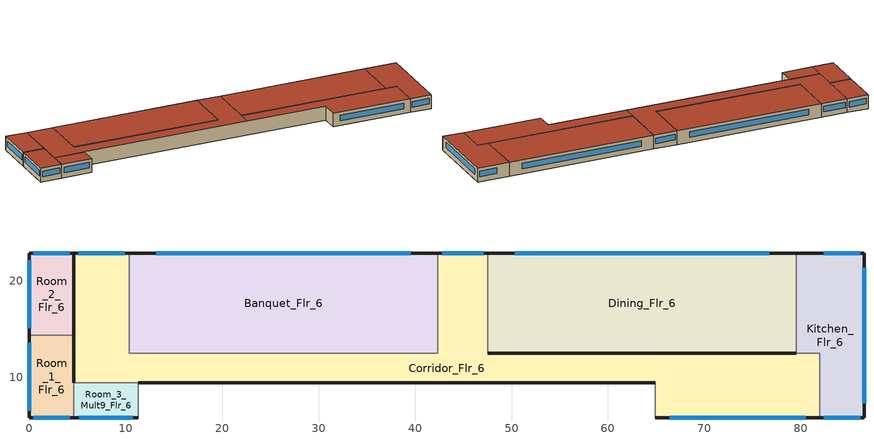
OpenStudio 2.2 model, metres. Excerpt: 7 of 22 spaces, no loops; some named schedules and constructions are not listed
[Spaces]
Room_2_Flr_6
 floor adiabatic (Typical Interior Wall): 4.57,22.86 4.57,14.33 0,14.33 0,22.86 z16.15
 wall outside: 4.57,22.86 0,22.86 0,14.33 z16.15:19.2
 wall to Room_1_Flr_6: 0,14.33 4.57,14.33 z16.15:19.2
 wall adiabatic (Typical Interior Wall): 4.57,14.33 4.57,22.86 z16.15:19.2
 window: 0,22.11 0,15.07 / 4.17,22.86 0.4,22.86 z17.26:18.48
 roof outside: 4.57,14.33 4.57,22.86 0,22.86 0,14.33 z19.2
Banquet_Flr_6
 floor adiabatic (Typical Interior Wall): 42.37,22.86 42.37,12.5 10.36,12.5 10.36,22.86 z16.15
 wall outside: 42.37,22.86 10.36,22.86 z16.15:19.2
 wall to Corridor_Flr_6: 10.36,22.86 10.36,12.5 42.37,12.5 42.37,22.86 z16.15:19.2
 window: 39.57,22.86 13.16,22.86 z17.26:18.48
 roof outside: 42.37,12.5 42.37,22.86 10.36,22.86 10.36,12.5 z19.2
Corridor_Flr_6
 floor adiabatic (Typical Interior Wall): 47.55,22.86 47.55,12.5 81.99,12.5 81.99,5.79 64.92,5.79 64.92,9.45 4.57,9.45 4.57,22.86 10.36,22.86 10.36,12.5 42.37,12.5 42.37,22.86 z16.15
 wall outside: 64.92,5.79 81.99,5.79 / 47.55,22.86 42.37,22.86 / 10.36,22.86 4.57,22.86 4.57,14.33 / 11.28,9.45 64.92,9.45 / 79.55,12.5 47.55,12.5 z16.15:19.2
 wall adiabatic (Typical Interior Wall): 4.57,14.33 4.57,9.45 11.28,9.45 / 81.99,12.5 79.55,12.5 / 64.92,9.45 64.92,5.79 z16.15:19.2
 wall to Kitchen_Flr_6: 81.99,5.79 81.99,12.5 z16.15:19.2
 wall to Dining_Flr_6: 47.55,12.5 47.55,22.86 z16.15:19.2
 window: 66.42,5.79 80.5,5.79 / 47.09,22.86 42.82,22.86 / 9.86,22.86 5.08,22.86 z17.26:18.48
 roof outside: 81.99,5.79 81.99,12.5 47.55,12.5 47.55,9.45 64.92,9.45 64.92,5.79 z19.2; 47.55,9.45 47.55,22.86 42.37,22.86 42.37,12.5 10.36,12.5 10.36,22.86 4.57,22.86 4.57,9.45 z19.2
Room_3_Mult9_Flr_6
 floor adiabatic (Typical Interior Wall): 11.28,9.45 11.28,5.79 4.57,5.79 4.57,9.45 z16.15
 wall outside: 4.57,5.79 11.28,5.79 z16.15:19.2
 wall adiabatic (Typical Interior Wall): 11.28,5.79 11.28,9.45 4.57,9.45 4.57,5.79 z16.15:19.2
 window: 5.16,5.79 10.69,5.79 z17.26:18.48
 roof outside: 11.28,5.79 11.28,9.45 4.57,9.45 4.57,5.79 z19.2
Dining_Flr_6
 floor adiabatic (Typical Interior Wall): 79.55,22.86 79.55,12.5 47.55,12.5 47.55,22.86 z16.15
 wall outside: 79.55,22.86 47.55,22.86 z16.15:19.2
 wall adiabatic (Typical Interior Wall): 47.55,12.5 79.55,12.5 z16.15:19.2
 wall to Kitchen_Flr_6: 79.55,12.5 79.55,22.86 z16.15:19.2
 window: 76.75,22.86 50.35,22.86 z17.26:18.48
 roof outside: 79.55,12.5 79.55,22.86 47.55,22.86 47.55,12.5 z19.2
Room_1_Flr_6
 floor adiabatic (Typical Interior Wall): 4.57,14.33 4.57,5.79 0,5.79 0,14.33 z16.15
 wall outside: 0,14.33 0,5.79 4.57,5.79 / 4.57,9.45 4.57,14.33 z16.15:19.2
 wall adiabatic (Typical Interior Wall): 4.57,5.79 4.57,9.45 z16.15:19.2
 window: 0,13.58 0,6.54 / 0.4,5.79 4.17,5.79 z17.26:18.48
 roof outside: 4.57,5.79 4.57,14.33 0,14.33 0,5.79 z19.2
Kitchen_Flr_6
 floor adiabatic (Typical Interior Wall): 86.56,22.86 86.56,5.79 81.99,5.79 81.99,12.5 79.55,12.5 79.55,22.86 z16.15
 wall outside: 81.99,5.79 86.56,5.79 86.56,22.86 79.55,22.86 z16.15:19.2
 wall adiabatic (Typical Interior Wall): 79.55,12.5 81.99,12.5 z16.15:19.2
 window: 86.56,7.29 86.56,21.37 / 82.39,5.79 86.16,5.79 / 86.16,22.86 82.39,22.86 z17.26:18.48
 roof outside: 86.56,5.79 86.56,22.86 79.55,22.86 79.55,12.5 81.99,12.5 81.99,5.79 z19.2
[Site]
Goose_NF_CAN: Latitude {deg}=53.32; Longitude {deg}=-60.37; Time Zone {hr}=-3.5; Elevation {m}=49; Terrain=City
[Building]
NECB 2011-LargeHotel-NECB HDD Method-CAN_NF_Goose.718160_CWEC.epw created: 2017-07-10 18:25:26 +0000: North Axis {deg}=0; Default Construction Set=NECB 2011 - LrgHotel - NECB HDD Method at climate 7b; Standards Number of Stories=7; Standards Number of Above Ground Stories=6; Standards Building Type=LargeHotel
[Site:GroundTemperature:BuildingSurface]
19.527, 19.502, 19.536, 19.598, 20.002, 21.64, 22.225, 22.375, 21.449, 20.121, 19.802, 19.633
[Site:WaterMainsTemperature]
Calculation Method=Correlation; Annual Average Outdoor Air Temperature {C}=0.0416667; Maximum Difference In Monthly Average Outdoor Air Temperatures {deltaC}=33
[SizingPeriod:DesignDay] Barometric Pressure {Pa}=100738; Sky Clearness=0; Rain Indicator=0; Snow Indicator=0; Day of Month=21; Daylight Saving Time Indicator=0; Humidity Indicating Type=Wetbulb; Dry-Bulb Temperature Range Modifier Type=DefaultMultipliers
Name | Maximum Dry-Bulb Temperature {C} | Daily Dry-Bulb Temperature Range {deltaC} | Humidity Indicating Conditions at Maximum Dry-Bulb | Wind Speed {m/s} | Wind Direction {deg} | Month | Day Type | Solar Model Indicator | ASHRAE Taub | ASHRAE Taud
Goose Ann Clg .4% Condns DB=>MWB | 27.7 | 9.8 | 17.4 | 5.4 | 230 | 7 | SummerDesignDay | ASHRAETau | 0.438 | 2.046
Goose Ann Clg .4% Condns WB=>MDB | 25 | 9.8 | 18.8 | 5.4 | 230 | 7 | SummerDesignDay | ASHRAETau | 0.438 | 2.046
Goose Ann Htg 99.6% Condns DB | -30.2 | 0 | -30.2 | 5 | 260 | 1 | WinterDesignDay | ASHRAEClearSky
[Material:NoMass]
CP02 CARPET PAD: Roughness=VeryRough; Thermal Resistance {m2-K/W}=0.21648; Thermal Absorptance=0.9; Solar Absorptance=0.7; Visible Absorptance=0.8
[Material]
Name | Roughness | Thickness {m} | Conductivity {W/m-K} | Density {kg/m3} | Specific Heat {J/kg-K} | Thermal Absorptance | Solar Absorptance | Visible Absorptance
100mm Normalweight concrete floor | MediumSmooth | 0.1016 | 2.31 | 2322 | 832
G01 13mm gypsum board | Smooth | 0.0127 | 0.16 | 800 | 1090 | 0.9 | 0.7 | 0.5
G05 25mm wood | MediumSmooth | 0.0254 | 0.15 | 608 | 1630 | 0.9 | 0.5 | 0.5
[Construction]
Typical Interior Floor: 100mm Normalweight concrete floor, CP02 CARPET PAD
Typical Interior Wall: G01 13mm gypsum board, G01 13mm gypsum board
Typical Interior Ceiling: CP02 CARPET PAD, 100mm Normalweight concrete floor
Typical Interior Window: Clear 3mm
Typical Interior Door; Typical Interior Partition: G05 25mm wood
Customized Fenestration: cond=0.220 tvis=0.220 tsol=0.232: Customized Fenestration:: cond=0.220 tvis=0.220 tsol=0.232
Customized Fenestration: cond=0.220 tvis=0.441 tsol=0.279: Customized Fenestration:: cond=0.220 tvis=0.441 tsol=0.279
Customized Fenestration: cond=0.220 tvis=0.294 tsol=0.332: Customized Fenestration:: cond=0.220 tvis=0.294 tsol=0.332
Customized Fenestration: cond=0.220 tvis=0.898 tsol=0.837: Customized Fenestration:: cond=0.220 tvis=0.898 tsol=0.837
[DefaultConstructionSet]
NECB 2011 - LrgHotel - NECB HDD Method at climate 7b: Default Exterior Surface Constructions=NECB 2011 - LrgHotel - NECB HDD Method at climate 7b; Default Interior Surface Constructions=Default Surface Constructions 2; Default Ground Contact Surface Constructions=NECB 2011 - LrgHotel - NECB HDD Method at climate 7b 1; Default Exterior SubSurface Constructions=NECB 2011 - LrgHotel - NECB HDD Method at climate 7b; Default Interior SubSurface Constructions=Default Sub Surface Constructions 2; Interior Partition Construction=Typical Interior Partition
[DefaultSurfaceConstructions]
Name | Floor Construction | Wall Construction | Roof Ceiling Construction
Default Surface Constructions 2 | Typical Interior Floor | Typical Interior Wall | Typical Interior Ceiling
NECB 2011 - LrgHotel - NECB HDD Method at climate 7b | Customized opaque construction {64b4cb1a-82db-4f36-a0ae-0906b5a6b77b} to conductance of 0.162 | Customized opaque construction {cada5ed1-0558-42f6-af7d-9126bde3107f} to conductance of 0.21 | Customized opaque construction {52edba2d-e00a-477b-bd97-891d403d9e09} to conductance of 0.162
NECB 2011 - LrgHotel - NECB HDD Method at climate 7b 1 | Customized opaque construction {851635d0-1f7b-4ebe-b48d-ab0096e1bcf3} to conductance of 0.757 | Customized opaque construction {851635d0-1f7b-4ebe-b48d-ab0096e1bcf3} to conductance of 0.284 | Customized opaque construction {851635d0-1f7b-4ebe-b48d-ab0096e1bcf3} to conductance of 0.284
[DefaultSubSurfaceConstructions]
Name | Fixed Window Construction | Operable Window Construction | Door Construction | Glass Door Construction | Overhead Door Construction | Skylight Construction | Tubular Daylight Dome Construction | Tubular Daylight Diffuser Construction
Default Sub Surface Constructions 2 | Typical Interior Window | Typical Interior Window | Typical Interior Door
NECB 2011 - LrgHotel - NECB HDD Method at climate 7b | Customized Fenestration: cond=0.220 tvis=0.220 tsol=0.232 | Customized Fenestration: cond=0.220 tvis=0.220 tsol=0.232 | Customized opaque construction {94a038be-98f1-4f39-9f8d-5ba07d3c7cf5} to conductance of 2.2 | Customized Fenestration: cond=0.220 tvis=0.441 tsol=0.279 | Customized opaque construction {1722e17f-ae23-4e9b-b7e5-12b091801d84} to conductance of 2.2 | Customized Fenestration: cond=0.220 tvis=0.294 tsol=0.332 | Customized Fenestration: cond=0.220 tvis=0.898 tsol=0.837 | Customized Fenestration: cond=0.220 tvis=0.898 tsol=0.837
[WindowMaterial:Glazing]
Clear 3mm: Optical Data Type=SpectralAverage; Thickness {m}=0.003; Solar Transmittance at Normal Incidence=0.837; Front Side Solar Reflectance at Normal Incidence=0.075; Back Side Solar Reflectance at Normal Incidence=0.075; Visible Transmittance at Normal Incidence=0.898; Front Side Visible Reflectance at Normal Incidence=0.081; Back Side Visible Reflectance at Normal Incidence=0.081; Infrared Transmittance at Normal Incidence=0; Front Side Infrared Hemispherical Emissivity=0.84; Back Side Infrared Hemispherical Emissivity=0.84; Conductivity {W/m-K}=0.9; Dirt Correction Factor for Solar and Visible Transmittance=1; Solar Diffusing=No
[WindowMaterial:SimpleGlazingSystem] U-Factor {W/m2-K}=2.2; Solar Heat Gain Coefficient=0.6; Visible Transmittance=0.21
Customized Fenestration:: cond=0.220 tvis=0.220 tsol=0.232; Customized Fenestration:: cond=0.220 tvis=0.441 tsol=0.279; Customized Fenestration:: cond=0.220 tvis=0.294 tsol=0.332; Customized Fenestration:: cond=0.220 tvis=0.898 tsol=0.837
[Space] Building Story=Building Story 4; Part of Total Floor Area=Yes
Name | Space Type | Thermal Zone
Room_2_Flr_6 | Space Function Hotel/Motel - rooms | Sp-Room_2_Flr_6 Sys-1 Flr-4 Sch-F HPlcmt-west ZN
Banquet_Flr_6 | Space Function Hotel/Motel - dining | Sp-Banquet_Flr_6 Sys-3 Flr-4 Sch-B HPlcmt-north ZN
Kitchen_Flr_6 | Space Function Food preparation | Sp-Kitchen_Flr_6 Sys-3 Flr-4 Sch-B HPlcmt-east ZN
Corridor_Flr_6 | Space Function Corr. >= 2.4m wide-sch-E | Sp-Corridor_Flr_6 Sys-3 Flr-4 Sch-E HPlcmt-south ZN
Room_3_Mult9_Flr_6 | Space Function Hotel/Motel - rooms | Sp-Room_3_Mult9_Flr_6 Sys-1 Flr-4 Sch-F HPlcmt-south ZN
Dining_Flr_6 | Space Function Hotel/Motel - dining | Sp-Dining_Flr_6 Sys-3 Flr-4 Sch-B HPlcmt-north ZN
Room_1_Flr_6 | Space Function Hotel/Motel - rooms | Sp-Room_1_Flr_6 Sys-1 Flr-4 Sch-F HPlcmt-west ZN
[BuildingStory]
Building Story 4: Nominal Z Coordinate {m}=16.152
[SpaceType] Standards Building Type=Space Function
Name | Default Schedule Set | Design Specification Outdoor Air Object | Standards Space Type
Space Function Hotel/Motel - dining | Space Function Hotel/Motel - dining Schedule Set | Space Function Hotel/Motel - dining Ventilation | Hotel/Motel - dining
Space Function Corr. >= 2.4m wide-sch-E | Space Function Corr. >= 2.4m wide-sch-E Schedule Set | Space Function Corr. >= 2.4m wide-sch-E Ventilation | Corr. >= 2.4m wide-sch-E
Space Function Food preparation | Space Function Food preparation Schedule Set | Space Function Food preparation Ventilation | Food preparation
Space Function Hotel/Motel - rooms | Space Function Hotel/Motel - rooms Schedule Set | Space Function Hotel/Motel - rooms Ventilation | Hotel/Motel - rooms
[People:Definition] Number of People Calculation Method=People/Area; Fraction Radiant=0.3
Name | People per Space Floor Area {person/m2}
Space Function Corr. >= 2.4m wide-sch-E People Definition | 0.0100104
Space Function Food preparation People Definition | 0.0500522
Space Function Hotel/Motel - dining People Definition | 0.0999967
Space Function Hotel/Motel - rooms People Definition | 0.0400417
[People] Work Efficiency Schedule=Work Efficiency Schedule; Clothing Insulation Schedule=Clothing Schedule; Air Velocity Schedule=Air Velocity Schedule
Name | People Definition | Space or SpaceType
Space Function Corr. >= 2.4m wide-sch-E People | Space Function Corr. >= 2.4m wide-sch-E People Definition | Space Function Corr. >= 2.4m wide-sch-E
Space Function Food preparation People | Space Function Food preparation People Definition | Space Function Food preparation
Space Function Hotel/Motel - dining People | Space Function Hotel/Motel - dining People Definition | Space Function Hotel/Motel - dining
Space Function Hotel/Motel - rooms People | Space Function Hotel/Motel - rooms People Definition | Space Function Hotel/Motel - rooms
[Lights:Definition] Design Level Calculation Method=Watts/Area; Fraction Radiant=0.5; Fraction Visible=0.2
Name | Watts per Space Floor Area {W/m2}
Space Function Corr. >= 2.4m wide-sch-E Lights Definition | 7.09994
Space Function Food preparation Lights Definition | 10.6999
Space Function Hotel/Motel - dining Lights Definition | 8.79993
Space Function Hotel/Motel - rooms Lights Definition | 11.8999
[Lights]
Name | Lights Definition | Space or SpaceType
Space Function Corr. >= 2.4m wide-sch-E Lights | Space Function Corr. >= 2.4m wide-sch-E Lights Definition | Space Function Corr. >= 2.4m wide-sch-E
Space Function Food preparation Lights | Space Function Food preparation Lights Definition | Space Function Food preparation
Space Function Hotel/Motel - dining Lights | Space Function Hotel/Motel - dining Lights Definition | Space Function Hotel/Motel - dining
Space Function Hotel/Motel - rooms Lights | Space Function Hotel/Motel - rooms Lights Definition | Space Function Hotel/Motel - rooms
[DesignSpecification:OutdoorAir] Outdoor Air Method=Sum
Name | Outdoor Air Flow per Floor Area {m3/s-m2}
Space Function Corr. >= 2.4m wide-sch-E Ventilation | 0.0003048
Space Function Food preparation Ventilation | 0.0013716
Space Function Hotel/Motel - dining Ventilation | 0.0035814
Space Function Hotel/Motel - rooms Ventilation | 0.0005588
[DefaultScheduleSet] People Activity Level Schedule=NECB-Activity; Infiltration Schedule=Always On
Name | Number of People Schedule | Lighting Schedule | Electric Equipment Schedule
Space Function Corr. >= 2.4m wide-sch-E Schedule Set | NECB-E-Occupancy | NECB-E-Lighting | NECB-E-Electric-Equipment
Space Function Food preparation Schedule Set; Space Function Hotel/Motel - dining Schedule Set | NECB-B-Occupancy | NECB-B-Lighting | NECB-B-Electric-Equipment
Space Function Hotel/Motel - rooms Schedule Set | NECB-F-Occupancy | NECB-F-Lighting | NECB-F-Electric-Equipment
[ThermostatSetpoint:DualSetpoint]
Name | Heating Setpoint Temperature Schedule | Cooling Setpoint Temperature Schedule
Space Function Hotel/Motel - rooms Thermostat 16; Space Function Hotel/Motel - rooms Thermostat 17; Space Function Hotel/Motel - rooms Thermostat 18 | NECB-F-Thermostat Setpoint-Heating | NECB-F-Thermostat Setpoint-Cooling
Space Function Corr. >= 2.4m wide-sch-E Thermostat 4 | NECB-E-Thermostat Setpoint-Heating | NECB-E-Thermostat Setpoint-Cooling
Space Function Hotel/Motel - dining Thermostat 3; Space Function Hotel/Motel - dining Thermostat 4; Space Function Food preparation Thermostat 2 | NECB-B-Thermostat Setpoint-Heating | NECB-B-Thermostat Setpoint-Cooling
[ElectricEquipment:Definition] Design Level Calculation Method=Watts/Area; Fraction Radiant=0.5
Name | Watts per Space Floor Area {W/m2}
Space Function Food preparation Elec Equip Definition | 9.99992
Space Function Hotel/Motel - dining Elec Equip Definition | 0.999992
Space Function Hotel/Motel - rooms Elec Equip Definition | 2.49998
[ElectricEquipment]
Name | Electric Equipment Definition | Space or SpaceType
Space Function Food preparation Elec Equip | Space Function Food preparation Elec Equip Definition | Space Function Food preparation
Space Function Hotel/Motel - dining Elec Equip | Space Function Hotel/Motel - dining Elec Equip Definition | Space Function Hotel/Motel - dining
Space Function Hotel/Motel - rooms Elec Equip | Space Function Hotel/Motel - rooms Elec Equip Definition | Space Function Hotel/Motel - rooms
[SpaceInfiltration:DesignFlowRate] Schedule=Always On Discrete; Design Flow Rate Calculation Method=Flow/ExteriorArea; Flow per Exterior Surface Area {m3/s-m2}=0.00025; Constant Term Coefficient=0; Temperature Term Coefficient=0; Velocity Term Coefficient=0.224; Velocity Squared Term Coefficient=0
Name | Space or SpaceType
Banquet_Flr_6 Infiltration | Banquet_Flr_6
Corridor_Flr_6 Infiltration | Corridor_Flr_6
Dining_Flr_6 Infiltration | Dining_Flr_6
Kitchen_Flr_6 Infiltration | Kitchen_Flr_6
Room_1_Flr_6 Infiltration | Room_1_Flr_6
Room_2_Flr_6 Infiltration | Room_2_Flr_6
Room_3_Mult9_Flr_6 Infiltration | Room_3_Mult9_Flr_6
[ThermalZone] Use Ideal Air Loads=No
Name | Thermostat | Multiplier
Sp-Room_1_Flr_6 Sys-1 Flr-4 Sch-F HPlcmt-west ZN | Space Function Hotel/Motel - rooms Thermostat 16
Sp-Room_2_Flr_6 Sys-1 Flr-4 Sch-F HPlcmt-west ZN | Space Function Hotel/Motel - rooms Thermostat 17
Sp-Room_3_Mult9_Flr_6 Sys-1 Flr-4 Sch-F HPlcmt-south ZN | Space Function Hotel/Motel - rooms Thermostat 18 | 9
Sp-Corridor_Flr_6 Sys-3 Flr-4 Sch-E HPlcmt-south ZN | Space Function Corr. >= 2.4m wide-sch-E Thermostat 4
Sp-Banquet_Flr_6 Sys-3 Flr-4 Sch-B HPlcmt-north ZN | Space Function Hotel/Motel - dining Thermostat 3
Sp-Dining_Flr_6 Sys-3 Flr-4 Sch-B HPlcmt-north ZN | Space Function Hotel/Motel - dining Thermostat 4
Sp-Kitchen_Flr_6 Sys-3 Flr-4 Sch-B HPlcmt-east ZN | Space Function Food preparation Thermostat 2
[HeatExchanger:AirToAir:SensibleAndLatent] Availability Schedule=Always On Discrete; Nominal Supply Air Flow Rate {m3/s}=autosize; Sensible Effectiveness at 100% Heating Air Flow=0.5; Latent Effectiveness at 100% Heating Air Flow=0.5; Sensible Effectiveness at 75% Heating Air Flow=0.5; Latent Effectiveness at 75% Heating Air Flow=0.5; Sensible Effectiveness at 100% Cooling Air Flow=0.5; Latent Effectiveness at 100% Cooling Air Flow=0.5; Sensible Effectiveness at 75% Cooling Air Flow=0.5; Latent Effectiveness at 75% Cooling Air Flow=0.5; Nominal Electric Power {W}=50; Supply Air Outlet Temperature Control=Yes; Heat Exchanger Type=Rotary; Frost Control Type=ExhaustOnly; Threshold Temperature {C}=-23.3; Initial Defrost Time Fraction=0.167; Rate of Defrost Time Fraction Increase {1/K}=1.44; Economizer Lockout=Yes
Make-up air unit ERV; VAV with Reheat ERV
[SetpointManager:OutdoorAirPretreat] Minimum Setpoint Temperature {C}=-99; Maximum Setpoint Temperature {C}=99; Minimum Setpoint Humidity Ratio {kgWater/kgDryAir}=1e-05; Maximum Setpoint Humidity Ratio {kgWater/kgDryAir}=1
Setpoint Manager Outdoor Air Pretreat 1; Setpoint Manager Outdoor Air Pretreat 2
[Schedule:Ruleset]
Clothing Schedule: Default Day Schedule=Clothing Schedule Default Winter Clothes
Air Velocity Schedule: Default Day Schedule=Air Velocity Schedule Default
Work Efficiency Schedule: Default Day Schedule=Work Efficiency Schedule Default
NECB-E-Occupancy: Default Day Schedule=NECB-E-Occupancy Default
NECB-Activity: Default Day Schedule=NECB-Activity Default; Summer Design Day Schedule=NECB-Activity Summer Design Day; Winter Design Day Schedule=NECB-Activity Winter Design Day
NECB-E-Lighting: Default Day Schedule=NECB-E-Lighting Default
NECB-E-Electric-Equipment: Default Day Schedule=NECB-E-Electric-Equipment Default
Always On: Default Day Schedule=Always On Default
NECB-E-Thermostat Setpoint-Heating: Default Day Schedule=NECB-E-Thermostat Setpoint-Heating Default
NECB-E-Thermostat Setpoint-Cooling: Default Day Schedule=NECB-E-Thermostat Setpoint-Cooling Default
NECB-B-Occupancy: Default Day Schedule=NECB-B-Occupancy Default
NECB-B-Lighting: Default Day Schedule=NECB-B-Lighting Default
NECB-B-Electric-Equipment: Default Day Schedule=NECB-B-Electric-Equipment Default
NECB-B-Thermostat Setpoint-Heating: Default Day Schedule=NECB-B-Thermostat Setpoint-Heating Default
NECB-B-Thermostat Setpoint-Cooling: Default Day Schedule=NECB-B-Thermostat Setpoint-Cooling Default
NECB-F-Occupancy: Default Day Schedule=NECB-F-Occupancy Default
NECB-F-Lighting: Default Day Schedule=NECB-F-Lighting Default
NECB-F-Electric-Equipment: Default Day Schedule=NECB-F-Electric-Equipment Default
NECB-F-Thermostat Setpoint-Heating: Default Day Schedule=NECB-F-Thermostat Setpoint-Heating Default
NECB-F-Thermostat Setpoint-Cooling: Default Day Schedule=NECB-F-Thermostat Setpoint-Cooling Default
[Schedule:Day]
Clothing Schedule Default Winter Clothes: 24, 0, 1
Air Velocity Schedule Default: 24, 0, 0.2
Work Efficiency Schedule Default: 24, 0, 0
NECB-E-Thermostat Setpoint-Heating Default: 7, 0, 18, 8, 0, 20, 19, 0, 22, 24, 0, 18
NECB-E-Thermostat Setpoint-Cooling Default: 7, 0, 35, 19, 0, 24, 24, 0, 35
NECB-B-Occupancy Default: 1, 0, 0.3, 2, 0, 0.1, 9, 0, 0, 10, 0, 0.1, 11, 0, 0.2, 12, 0, 0.5, 13, 0, 0.9, 14, 0, 0.8, 15, 0, 0.5, 17, 0, 0.2, 18, 0, 0.3, 19, 0, 0.6, 22, 0, 0.9, 23, 0, 0.6, 24, 0, 0.4
NECB-B-Thermostat Setpoint-Heating Default: 2, 0, 22, 8, 0, 18, 9, 0, 20, 24, 0, 22
NECB-B-Thermostat Setpoint-Cooling Default: 1, 0, 24, 8, 0, 35, 24, 0, 24
NECB-F-Thermostat Setpoint-Heating Default: 1, 0, 22, 7, 0, 18, 8, 0, 20, 24, 0, 22
NECB-F-Thermostat Setpoint-Cooling Default: 24, 0, 24
[Schedule:Rule] Date Specification Type=DateRange; Start Day=1
Name | Schedule Ruleset | Rule Order | Day Schedule | Start Month | End Month | End Day | Apply Monday | Apply Tuesday | Apply Wednesday | Apply Thursday | Apply Friday | Apply Saturday | Apply Sunday
Schedule Rule 1 | Clothing Schedule | 0 | Clothing Schedule Summer Clothes | 5 | 9 | 30
Schedule Rule 11 | NECB-E-Thermostat Setpoint-Heating | 2 | NECB-E-Thermostat Setpoint-Heating Default|Wkdy Day | 1 | 12 | 31 | Yes | Yes | Yes | Yes | Yes
Schedule Rule 12 | NECB-E-Thermostat Setpoint-Heating | 1 | NECB-E-Thermostat Setpoint-Heating Sat Day | 1 | 12 | 31 |  |  |  |  |  | Yes
Schedule Rule 13 | NECB-E-Thermostat Setpoint-Heating | 0 | NECB-E-Thermostat Setpoint-Heating Sun|Hol Day | 1 | 12 | 31 |  |  |  |  |  |  | Yes
Schedule Rule 14 | NECB-E-Thermostat Setpoint-Cooling | 2 | NECB-E-Thermostat Setpoint-Cooling Default|Wkdy Day | 1 | 12 | 31 | Yes | Yes | Yes | Yes | Yes
Schedule Rule 15 | NECB-E-Thermostat Setpoint-Cooling | 1 | NECB-E-Thermostat Setpoint-Cooling Sat Day | 1 | 12 | 31 |  |  |  |  |  | Yes
Schedule Rule 16 | NECB-E-Thermostat Setpoint-Cooling | 0 | NECB-E-Thermostat Setpoint-Cooling Sun|Hol Day | 1 | 12 | 31 |  |  |  |  |  |  | Yes
Schedule Rule 17 | NECB-B-Occupancy | 2 | NECB-B-Occupancy Default|Wkdy Day | 1 | 12 | 31 | Yes | Yes | Yes | Yes | Yes
Schedule Rule 18 | NECB-B-Occupancy | 1 | NECB-B-Occupancy Sat Day | 1 | 12 | 31 |  |  |  |  |  | Yes
Schedule Rule 19 | NECB-B-Occupancy | 0 | NECB-B-Occupancy Sun|Hol Day | 1 | 12 | 31 |  |  |  |  |  |  | Yes
Schedule Rule 26 | NECB-B-Thermostat Setpoint-Heating | 2 | NECB-B-Thermostat Setpoint-Heating Default|Wkdy Day | 1 | 12 | 31 | Yes | Yes | Yes | Yes | Yes
Schedule Rule 27 | NECB-B-Thermostat Setpoint-Heating | 1 | NECB-B-Thermostat Setpoint-Heating Sat Day | 1 | 12 | 31 |  |  |  |  |  | Yes
Schedule Rule 28 | NECB-B-Thermostat Setpoint-Heating | 0 | NECB-B-Thermostat Setpoint-Heating Sun|Hol Day | 1 | 12 | 31 |  |  |  |  |  |  | Yes
Schedule Rule 29 | NECB-B-Thermostat Setpoint-Cooling | 2 | NECB-B-Thermostat Setpoint-Cooling Default|Wkdy Day | 1 | 12 | 31 | Yes | Yes | Yes | Yes | Yes
Schedule Rule 30 | NECB-B-Thermostat Setpoint-Cooling | 1 | NECB-B-Thermostat Setpoint-Cooling Sat Day | 1 | 12 | 31 |  |  |  |  |  | Yes
Schedule Rule 31 | NECB-B-Thermostat Setpoint-Cooling | 0 | NECB-B-Thermostat Setpoint-Cooling Sun|Hol Day | 1 | 12 | 31 |  |  |  |  |  |  | Yes
Schedule Rule 71 | NECB-F-Thermostat Setpoint-Heating | 2 | NECB-F-Thermostat Setpoint-Heating Default|Wkdy Day | 1 | 12 | 31 | Yes | Yes | Yes | Yes | Yes
Schedule Rule 72 | NECB-F-Thermostat Setpoint-Heating | 1 | NECB-F-Thermostat Setpoint-Heating Sat Day | 1 | 12 | 31 |  |  |  |  |  | Yes
Schedule Rule 73 | NECB-F-Thermostat Setpoint-Heating | 0 | NECB-F-Thermostat Setpoint-Heating Sun|Hol Day | 1 | 12 | 31 |  |  |  |  |  |  | Yes
Schedule Rule 74 | NECB-F-Thermostat Setpoint-Cooling | 2 | NECB-F-Thermostat Setpoint-Cooling Default|Wkdy Day | 1 | 12 | 31 | Yes | Yes | Yes | Yes | Yes
Schedule Rule 75 | NECB-F-Thermostat Setpoint-Cooling | 1 | NECB-F-Thermostat Setpoint-Cooling Sat Day | 1 | 12 | 31 |  |  |  |  |  | Yes
Schedule Rule 76 | NECB-F-Thermostat Setpoint-Cooling | 0 | NECB-F-Thermostat Setpoint-Cooling Sun|Hol Day | 1 | 12 | 31 |  |  |  |  |  |  | Yes
[Schedule:Constant]
Always On Discrete: Value=1
